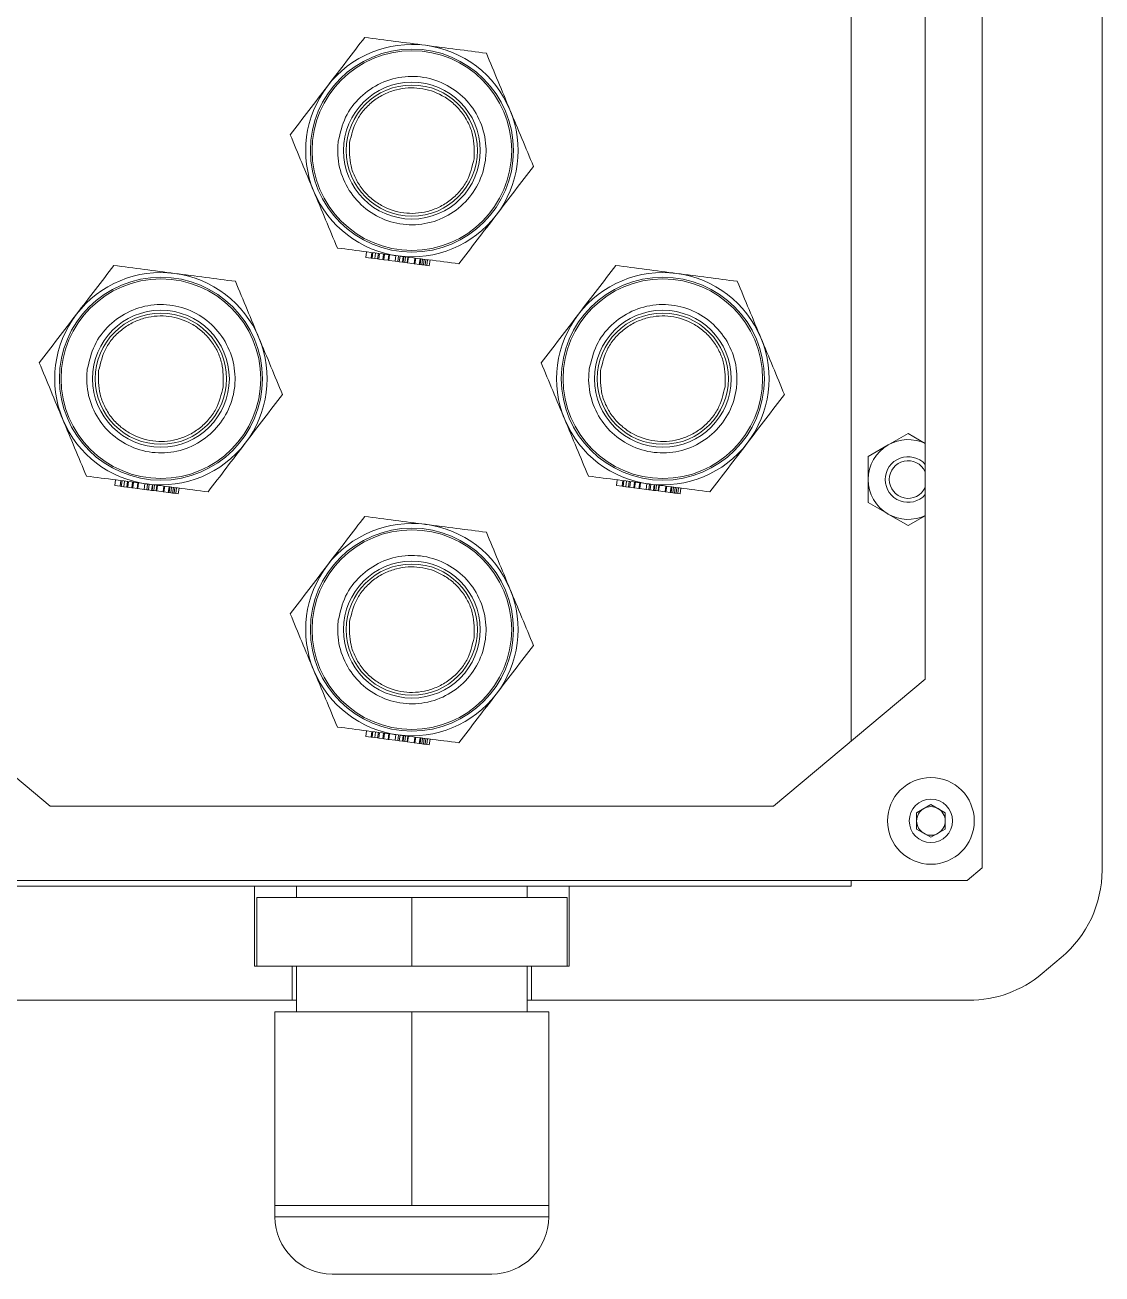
# Model space of a CAD drawing. Header units: millimetres. Extents: x -1 to 210, y -10 to 305.
# Drawn here: x 70.5 to 164.9, y -10 to 99.5 of the extents above; entities that cross this region are included whole.
import ezdxf

# ---------------------------------------------------------------- set-up
doc = ezdxf.new("R2010")
doc.units = ezdxf.units.MM

msp = doc.modelspace()

# ---------------------------------------------------------------- linework, layer by layer
at = {"color": 7, "linetype": 'Continuous', "lineweight": 15}
for p, q in [((142.93, 36.69), (142.93, 133.05)), ((149.43, 42.15), (149.43, 131)), ((154.43, 25.59), (154.43, 129.18)), ((164.93, 25.39), (164.93, 121.74)), ((100.38, 79.11), (100.44, 79.61)), ((100.38, 79.11), (100.85, 79.05)), ((100.85, 79.05), (100.92, 79.55)), ((100.85, 79.05), (100.96, 79.04)), ((100.96, 79.04), (101.02, 79.54)), ((100.96, 79.04), (101.19, 79.01)), ((101.25, 79.5), (101.19, 79.01)), ((101.19, 79.01), (101.43, 78.98)), ((101.43, 78.98), (101.49, 79.47)), ((101.43, 78.98), (101.53, 78.96)), ((101.53, 78.96), (101.6, 79.46)), ((101.53, 78.96), (101.88, 78.92)), ((101.88, 78.92), (101.95, 79.41)), ((101.88, 78.92), (101.96, 78.91)), ((102.02, 79.4), (101.96, 78.91)), ((102.34, 78.86), (101.96, 78.91)), ((102.4, 79.36), (102.34, 78.86)), ((102.34, 78.86), (102.4, 78.85)), ((102.46, 79.35), (102.4, 78.85)), ((102.96, 78.78), (102.4, 78.85)), ((102.96, 78.78), (103.02, 79.28)), ((103.2, 78.75), (103.26, 79.24)), ((103.33, 78.73), (103.39, 79.23)), ((103.68, 79.19), (103.62, 78.69)), ((103.73, 79.18), (103.66, 78.69)), ((103.88, 79.16), (103.82, 78.67)), ((104.08, 79.14), (104.02, 78.64)), ((104.13, 79.13), (104.06, 78.64)), ((104.62, 78.56), (104.69, 79.06)), ((104.77, 79.05), (104.7, 78.55)), ((105.15, 79), (105.08, 78.5)), ((105.14, 78.5), (105.21, 78.99)), ((105.16, 78.49), (105.22, 78.99)), ((105.31, 78.47), (105.37, 78.97)), ((105.45, 78.45), (105.52, 78.95)), ((105.59, 78.44), (105.66, 78.93)), ((105.75, 78.42), (105.81, 78.91)), ((105.95, 78.39), (106.02, 78.89)), ((103.2, 78.75), (102.96, 78.78)), ((103.33, 78.73), (103.2, 78.75)), ((103.62, 78.69), (103.33, 78.73)), ((103.62, 78.69), (103.66, 78.69)), ((103.82, 78.67), (103.66, 78.69)), ((104.02, 78.64), (103.82, 78.67)), ((104.02, 78.64), (104.06, 78.64)), ((104.62, 78.56), (104.06, 78.64)), ((104.62, 78.56), (104.7, 78.55)), ((105.08, 78.5), (104.7, 78.55)), ((105.08, 78.5), (105.14, 78.5)), ((105.14, 78.5), (105.16, 78.49)), ((105.16, 78.49), (105.31, 78.47)), ((105.31, 78.47), (105.45, 78.45)), ((105.45, 78.45), (105.59, 78.44)), ((105.59, 78.44), (105.75, 78.42)), ((105.95, 78.39), (105.75, 78.42)), ((147.93, 63.68), (149.43, 62.81)), ((144.43, 61.66), (146.18, 62.67)), ((78.38, 59.11), (78.44, 59.61)), ((78.85, 59.05), (78.92, 59.55)), ((78.96, 59.04), (79.02, 59.54)), ((79.25, 59.5), (79.19, 59.01)), ((79.43, 58.98), (79.49, 59.47)), ((79.53, 58.96), (79.6, 59.46)), ((79.88, 58.92), (79.95, 59.41)), ((80.02, 59.4), (79.96, 58.91)), ((80.4, 59.36), (80.34, 58.86)), ((80.46, 59.35), (80.4, 58.85)), ((80.96, 58.78), (81.02, 59.28)), ((81.2, 58.75), (81.26, 59.24)), ((81.33, 58.73), (81.39, 59.23)), ((81.68, 59.19), (81.62, 58.69)), ((81.73, 59.18), (81.66, 58.69)), ((81.88, 59.16), (81.82, 58.67)), ((122.38, 59.11), (122.44, 59.61)), ((122.85, 59.05), (122.92, 59.55)), ((122.96, 59.04), (123.02, 59.54)), ((123.25, 59.5), (123.19, 59.01)), ((123.43, 58.98), (123.49, 59.47)), ((123.53, 58.96), (123.6, 59.46)), ((123.88, 58.92), (123.95, 59.41)), ((124.02, 59.4), (123.96, 58.91)), ((124.4, 59.36), (124.34, 58.86)), ((124.46, 59.35), (124.4, 58.85)), ((124.96, 58.78), (125.02, 59.28)), ((125.2, 58.75), (125.26, 59.24)), ((125.33, 58.73), (125.39, 59.23)), ((125.68, 59.19), (125.62, 58.69)), ((125.73, 59.18), (125.66, 58.69)), ((125.88, 59.16), (125.82, 58.67)), ((78.38, 59.11), (78.85, 59.05)), ((78.85, 59.05), (78.96, 59.04)), ((78.96, 59.04), (79.19, 59.01)), ((79.19, 59.01), (79.43, 58.98)), ((79.43, 58.98), (79.53, 58.96)), ((79.53, 58.96), (79.88, 58.92)), ((79.88, 58.92), (79.96, 58.91)), ((80.34, 58.86), (79.96, 58.91)), ((80.34, 58.86), (80.4, 58.85)), ((80.96, 58.78), (80.4, 58.85)), ((81.2, 58.75), (80.96, 58.78)), ((81.33, 58.73), (81.2, 58.75)), ((81.62, 58.69), (81.33, 58.73)), ((81.62, 58.69), (81.66, 58.69)), ((81.82, 58.67), (81.66, 58.69)), ((82.02, 58.64), (81.82, 58.67)), ((82.08, 59.14), (82.02, 58.64)), ((82.02, 58.64), (82.06, 58.64)), ((82.13, 59.13), (82.06, 58.64)), ((82.62, 58.56), (82.06, 58.64)), ((82.62, 58.56), (82.69, 59.06)), ((82.62, 58.56), (82.7, 58.55)), ((82.77, 59.05), (82.7, 58.55)), ((83.08, 58.5), (82.7, 58.55)), ((83.15, 59), (83.08, 58.5)), ((83.08, 58.5), (83.14, 58.5)), ((83.14, 58.5), (83.21, 58.99)), ((83.14, 58.5), (83.16, 58.49)), ((83.16, 58.49), (83.22, 58.99)), ((83.16, 58.49), (83.31, 58.47)), ((83.31, 58.47), (83.37, 58.97)), ((83.31, 58.47), (83.45, 58.45)), ((83.45, 58.45), (83.52, 58.95)), ((83.45, 58.45), (83.59, 58.44)), ((83.59, 58.44), (83.66, 58.93)), ((83.59, 58.44), (83.75, 58.42)), ((83.75, 58.42), (83.81, 58.91)), ((83.95, 58.39), (83.75, 58.42)), ((83.95, 58.39), (84.02, 58.89)), ((122.38, 59.11), (122.85, 59.05)), ((122.85, 59.05), (122.96, 59.04)), ((122.96, 59.04), (123.19, 59.01)), ((123.19, 59.01), (123.43, 58.98)), ((123.43, 58.98), (123.53, 58.96)), ((123.53, 58.96), (123.88, 58.92)), ((123.88, 58.92), (123.96, 58.91)), ((124.34, 58.86), (123.96, 58.91)), ((124.34, 58.86), (124.4, 58.85)), ((124.96, 58.78), (124.4, 58.85)), ((125.2, 58.75), (124.96, 58.78)), ((125.33, 58.73), (125.2, 58.75)), ((125.62, 58.69), (125.33, 58.73)), ((125.62, 58.69), (125.66, 58.69)), ((125.82, 58.67), (125.66, 58.69)), ((126.02, 58.64), (125.82, 58.67)), ((126.08, 59.14), (126.02, 58.64)), ((126.02, 58.64), (126.06, 58.64)), ((126.13, 59.13), (126.06, 58.64)), ((126.62, 58.56), (126.06, 58.64)), ((126.62, 58.56), (126.69, 59.06)), ((126.62, 58.56), (126.7, 58.55)), ((126.77, 59.05), (126.7, 58.55)), ((127.08, 58.5), (126.7, 58.55)), ((127.15, 59), (127.08, 58.5)), ((127.08, 58.5), (127.14, 58.5)), ((127.14, 58.5), (127.21, 58.99)), ((127.14, 58.5), (127.16, 58.49)), ((127.16, 58.49), (127.22, 58.99)), ((127.16, 58.49), (127.31, 58.47)), ((127.31, 58.47), (127.37, 58.97)), ((127.31, 58.47), (127.45, 58.45)), ((127.45, 58.45), (127.52, 58.95)), ((127.45, 58.45), (127.59, 58.44)), ((127.59, 58.44), (127.66, 58.93)), ((127.59, 58.44), (127.75, 58.42)), ((127.75, 58.42), (127.81, 58.91)), ((127.95, 58.39), (127.75, 58.42)), ((127.95, 58.39), (128.02, 58.89)), ((147.93, 55.6), (146.18, 56.61)), ((149.43, 56.46), (147.93, 55.6)), ((59.43, 42.15), (72.72, 30.99)), ((136.14, 30.99), (149.43, 42.15)), ((100.38, 37.11), (100.44, 37.61)), ((100.85, 37.05), (100.92, 37.55)), ((100.96, 37.04), (101.02, 37.54)), ((101.25, 37.5), (101.19, 37.01)), ((101.43, 36.98), (101.49, 37.47)), ((101.53, 36.96), (101.6, 37.46)), ((101.88, 36.92), (101.95, 37.41)), ((102.02, 37.4), (101.96, 36.91)), ((102.4, 37.36), (102.34, 36.86)), ((102.46, 37.35), (102.4, 36.85)), ((102.96, 36.78), (103.02, 37.28)), ((103.2, 36.75), (103.26, 37.24)), ((100.38, 37.11), (100.85, 37.05)), ((100.85, 37.05), (100.96, 37.04)), ((100.96, 37.04), (101.19, 37.01)), ((101.19, 37.01), (101.43, 36.98)), ((101.43, 36.98), (101.53, 36.96)), ((101.53, 36.96), (101.88, 36.92)), ((101.88, 36.92), (101.96, 36.91)), ((102.34, 36.86), (101.96, 36.91)), ((102.34, 36.86), (102.4, 36.85)), ((102.96, 36.78), (102.4, 36.85)), ((103.2, 36.75), (102.96, 36.78)), ((103.33, 36.73), (103.2, 36.75)), ((103.33, 36.73), (103.39, 37.23)), ((103.62, 36.69), (103.33, 36.73)), ((103.68, 37.19), (103.62, 36.69)), ((103.62, 36.69), (103.66, 36.69)), ((103.73, 37.18), (103.66, 36.69)), ((103.82, 36.67), (103.66, 36.69)), ((103.88, 37.16), (103.82, 36.67)), ((104.02, 36.64), (103.82, 36.67)), ((104.08, 37.14), (104.02, 36.64)), ((104.02, 36.64), (104.06, 36.64)), ((104.13, 37.13), (104.06, 36.64)), ((104.62, 36.56), (104.06, 36.64)), ((104.62, 36.56), (104.69, 37.06)), ((104.62, 36.56), (104.7, 36.55)), ((104.77, 37.05), (104.7, 36.55)), ((105.08, 36.5), (104.7, 36.55)), ((105.15, 37), (105.08, 36.5)), ((105.08, 36.5), (105.14, 36.5)), ((105.14, 36.5), (105.21, 36.99)), ((105.14, 36.5), (105.16, 36.49)), ((105.16, 36.49), (105.22, 36.99)), ((105.16, 36.49), (105.31, 36.47)), ((105.31, 36.47), (105.37, 36.97)), ((105.31, 36.47), (105.45, 36.45)), ((105.45, 36.45), (105.52, 36.95)), ((105.45, 36.45), (105.59, 36.44)), ((105.59, 36.44), (105.66, 36.93)), ((105.59, 36.44), (105.75, 36.42)), ((105.75, 36.42), (105.81, 36.91)), ((105.95, 36.39), (105.75, 36.42)), ((105.95, 36.39), (106.02, 36.89)), ((72.72, 30.99), (136.14, 30.99)), ((148.68, 30.43), (149.93, 31.15)), ((149.93, 31.15), (151.18, 30.43)), ((148.68, 28.99), (148.68, 30.43)), ((151.18, 30.43), (151.18, 28.99)), ((149.93, 28.27), (148.68, 28.99)), ((151.18, 28.99), (149.93, 28.27)), ((153.11, 24.48), (154.43, 25.59)), ((55.75, 24.48), (153.11, 24.48)), ((142.93, 23.98), (142.93, 24.48)), ((90.63, 23.98), (65.93, 23.98)), ((90.63, 23.98), (90.63, 16.98)), ((90.63, 23.98), (94.33, 23.98)), ((94.33, 23.98), (94.33, 22.98)), ((94.33, 23.98), (114.53, 23.98)), ((114.53, 22.98), (114.53, 23.98)), ((114.53, 23.98), (118.23, 23.98)), ((118.23, 16.98), (118.23, 23.98)), ((142.93, 23.98), (118.23, 23.98)), ((90.83, 16.98), (90.83, 22.98)), ((90.83, 22.98), (104.43, 22.98)), ((104.43, 16.98), (104.43, 22.98)), ((104.43, 22.98), (118.03, 22.98)), ((118.03, 16.98), (118.03, 22.98)), ((161.36, 17.73), (159.68, 16.32)), ((90.63, 16.98), (90.83, 16.98)), ((90.83, 16.98), (104.43, 16.98)), ((93.93, 16.98), (93.93, 13.98)), ((94.33, 16.98), (94.33, 12.98)), ((104.43, 16.98), (118.03, 16.98)), ((114.53, 12.98), (114.53, 16.98)), ((114.93, 13.98), (114.93, 16.98)), ((118.03, 16.98), (118.23, 16.98)), ((55.61, 13.98), (93.93, 13.98)), ((94.33, 13.98), (93.93, 13.98)), ((114.93, 13.98), (114.53, 13.98)), ((114.93, 13.98), (153.25, 13.98)), ((92.43, -4.02), (92.43, 12.98)), ((104.43, 12.98), (92.43, 12.98)), ((104.43, -4.02), (104.43, 12.98)), ((116.43, 12.98), (104.43, 12.98)), ((116.43, -4.02), (116.43, 12.98)), ((92.43, -4.02), (92.43, -5.02)), ((98.43, -4.02), (92.43, -4.02)), ((104.43, -4.02), (98.43, -4.02)), ((110.43, -4.02), (104.43, -4.02)), ((116.43, -4.02), (110.43, -4.02)), ((116.43, -5.02), (116.43, -4.02)), ((92.43, -5.02), (110.43, -5.02)), ((110.43, -5.02), (116.43, -5.02)), ((107.93, -10.02), (97.43, -10.02)), ((111.43, -10.02), (107.93, -10.02))]:
    msp.add_line(p, q, dxfattribs=at)
for centre, radius in [((104.43, 88.48), 8.9), ((104.43, 88.48), 8.75), ((104.43, 88.48), 6), ((104.43, 88.48), 5.75), ((82.43, 68.48), 8.9), ((82.43, 68.48), 8.75), ((126.43, 68.48), 8.9), ((126.43, 68.48), 8.75), ((82.43, 68.48), 6), ((126.43, 68.48), 6), ((82.43, 68.48), 5.75), ((126.43, 68.48), 5.75), ((104.43, 46.48), 8.9), ((104.43, 46.48), 8.75), ((104.43, 46.48), 6), ((104.43, 46.48), 5.75), ((149.93, 29.71), 3.8), ((149.93, 29.71), 1.9)]:
    msp.add_circle(centre, radius, dxfattribs=at)
for centre, radius, start, end in [((104.43, 88.48), 9.31, 82.594, 142.594), ((104.43, 88.48), 9.31, 22.594, 82.594), ((104.43, 88.48), 9.31, 142.594, 202.594), ((104.43, 88.48), 9.31, 322.594, 22.594), ((104.43, 88.48), 9.31, 202.594, 262.594), ((104.43, 88.48), 9.31, 262.594, 322.594), ((82.43, 68.48), 9.31, 82.5939, 142.5939), ((126.43, 68.48), 9.31, 82.594, 142.594), ((82.43, 68.48), 9.31, 22.5939, 82.5939), ((126.43, 68.48), 9.31, 22.594, 82.594), ((82.43, 68.48), 9.31, 142.5939, 202.5939), ((126.43, 68.48), 9.31, 142.594, 202.594), ((82.43, 68.48), 9.31, 322.5939, 22.5939), ((126.43, 68.48), 9.31, 322.594, 22.594), ((82.43, 68.48), 9.31, 202.5939, 262.5939), ((126.43, 68.48), 9.31, 202.594, 262.594), ((82.43, 68.48), 9.31, 262.5939, 322.5939), ((126.43, 68.48), 9.31, 262.594, 322.594), ((147.93, 59.64), 3.5, 120, 180), ((147.93, 59.64), 3.5, 64.6231, 120), ((147.93, 59.64), 2, 41.4096, 318.5904), ((147.93, 59.64), 1.65, 24.62, 335.38), ((147.93, 59.64), 3.5, 180, 240), ((147.93, 59.64), 3.5, 240, 295.3769), ((104.43, 46.48), 9.31, 82.594, 142.594), ((104.43, 46.48), 9.31, 22.594, 82.594), ((104.43, 46.48), 9.31, 142.594, 202.594), ((104.43, 46.48), 9.31, 322.594, 22.594), ((104.43, 46.48), 9.31, 202.594, 262.594), ((104.43, 46.48), 9.31, 262.594, 322.594), ((149.93, 29.71), 1.25, 120, 180), ((149.93, 29.71), 1.25, 60, 120), ((149.93, 29.71), 1.25, 0, 60), ((149.93, 29.71), 1.25, 180, 240), ((149.93, 29.71), 1.25, 300, 0), ((149.93, 29.71), 1.25, 240, 300), ((154.93, 25.39), 10, 310, 0), ((153.25, 23.98), 10, 270, 310), ((97.43, -5.02), 5, 180, 270), ((111.43, -5.02), 5, 270, 0)]:
    msp.add_arc(centre, radius, start, end, dxfattribs=at)
for points, knots in [([(100.3, 98.41), (99.77, 97.71), (98.7, 96.31), (97.59, 94.87), (97.03, 94.14)], [0, 0, 0, 0, 0.495458, 1, 1, 1, 1]), ([(105.63, 97.71), (104.74, 97.83), (102.93, 98.06), (101.18, 98.29), (100.3, 98.41)], [0, 0, 0, 0, 0.494511, 1, 1, 1, 1]), ([(110.96, 97.02), (110.09, 97.13), (108.35, 97.36), (106.54, 97.59), (105.63, 97.71)], [0, 0, 0, 0, 0.495458, 1, 1, 1, 1]), ([(113.02, 92.06), (112.68, 92.89), (111.98, 94.57), (111.3, 96.2), (110.96, 97.02)], [0, 0, 0, 0, 0.494511, 1, 1, 1, 1]), ([(97.98, 89.32), (98.15, 90.03), (98.48, 91.46), (99.84, 93.25), (101.67, 94.5), (103.82, 95.08), (106.04, 94.91), (108.07, 94.01), (109.7, 92.49), (110.73, 90.52), (110.98, 88.82), (110.85, 87.14), (110.34, 85.5), (109.02, 83.71), (107.19, 82.46), (105.04, 81.88), (102.82, 82.05), (100.78, 82.95), (99.16, 84.47), (98.13, 86.44), (97.87, 88.14), (97.96, 89.09), (97.98, 89.32)], [0, 0, 0, 0, 0.053686, 0.107373, 0.161059, 0.214745, 0.268431, 0.322117, 0.375804, 0.42949, 0.483176, 0.5, 0.553686, 0.607372, 0.661059, 0.714745, 0.768431, 0.822117, 0.875804, 0.92949, 0.983176, 1, 1, 1, 1]), ([(97.03, 94.14), (96.49, 93.42), (95.38, 91.97), (94.31, 90.57), (93.77, 89.87)], [0, 0, 0, 0, 0.494511, 1, 1, 1, 1]), ([(98.97, 89.19), (99.14, 89.87), (99.39, 90.91), (100.23, 92.09), (101.05, 92.87), (102.01, 93.46), (103.37, 93.96), (105.15, 94.07), (106.85, 93.51), (108.04, 92.68), (108.82, 91.86), (109.41, 90.9), (109.92, 89.54), (109.9, 88.47), (109.88, 87.77)], [0, 0, 0, 0, 0.119728, 0.18418, 0.25, 0.31582, 0.380272, 0.5, 0.619728, 0.68418, 0.75, 0.81582, 0.880272, 1, 1, 1, 1]), ([(115.09, 87.09), (114.75, 87.9), (114.08, 89.53), (113.38, 91.21), (113.02, 92.06)], [0, 0, 0, 0, 0.495458, 1, 1, 1, 1]), ([(93.77, 89.87), (94.1, 89.06), (94.78, 87.43), (95.48, 85.75), (95.83, 84.9)], [0, 0, 0, 0, 0.495458, 1, 1, 1, 1]), ([(109.88, 87.77), (109.72, 87.09), (109.47, 86.05), (108.63, 84.87), (107.81, 84.09), (106.84, 83.5), (105.49, 83), (103.7, 82.89), (102, 83.46), (100.82, 84.28), (100.04, 85.1), (99.45, 86.07), (98.93, 87.42), (98.96, 88.49), (98.97, 89.19)], [0, 0, 0, 0, 0.119728, 0.18418, 0.25, 0.31582, 0.380272, 0.5, 0.619728, 0.68418, 0.75, 0.815819, 0.880271, 1, 1, 1, 1]), ([(111.82, 82.82), (112.37, 83.54), (113.48, 84.99), (114.55, 86.39), (115.09, 87.09)], [0, 0, 0, 0, 0.49451, 1, 1, 1, 1]), ([(95.83, 84.9), (96.18, 84.07), (96.88, 82.39), (97.56, 80.76), (97.9, 79.94)], [0, 0, 0, 0, 0.494511, 1, 1, 1, 1]), ([(108.56, 78.56), (109.09, 79.25), (110.16, 80.65), (111.27, 82.1), (111.82, 82.82)], [0, 0, 0, 0, 0.495457, 1, 1, 1, 1]), ([(97.9, 79.94), (98.76, 79.83), (100.51, 79.6), (102.32, 79.37), (103.23, 79.25)], [0, 0, 0, 0, 0.495458, 1, 1, 1, 1]), ([(103.23, 79.25), (104.12, 79.13), (105.93, 78.9), (107.68, 78.67), (108.56, 78.56)], [0, 0, 0, 0, 0.494511, 1, 1, 1, 1]), ([(78.3, 78.41), (77.77, 77.71), (76.7, 76.31), (75.59, 74.87), (75.03, 74.14)], [0, 0, 0, 0, 0.495458, 1, 1, 1, 1]), ([(83.63, 77.71), (82.74, 77.83), (80.93, 78.06), (79.18, 78.29), (78.3, 78.41)], [0, 0, 0, 0, 0.49451, 1, 1, 1, 1]), ([(122.3, 78.41), (121.77, 77.71), (120.7, 76.31), (119.59, 74.87), (119.03, 74.14)], [0, 0, 0, 0, 0.495457, 1, 1, 1, 1]), ([(127.63, 77.71), (126.74, 77.83), (124.93, 78.06), (123.18, 78.29), (122.3, 78.41)], [0, 0, 0, 0, 0.4945107, 1, 1, 1, 1]), ([(88.96, 77.02), (88.09, 77.13), (86.35, 77.36), (84.54, 77.59), (83.63, 77.71)], [0, 0, 0, 0, 0.495458, 1, 1, 1, 1]), ([(91.02, 72.06), (90.68, 72.89), (89.98, 74.57), (89.3, 76.2), (88.96, 77.02)], [0, 0, 0, 0, 0.494511, 1, 1, 1, 1]), ([(132.96, 77.02), (132.09, 77.13), (130.35, 77.36), (128.54, 77.59), (127.63, 77.71)], [0, 0, 0, 0, 0.495458, 1, 1, 1, 1]), ([(135.02, 72.06), (134.68, 72.89), (133.98, 74.57), (133.3, 76.2), (132.96, 77.02)], [0, 0, 0, 0, 0.494511, 1, 1, 1, 1]), ([(75.98, 69.32), (76.15, 70.03), (76.48, 71.46), (77.84, 73.25), (79.67, 74.5), (81.82, 75.08), (84.04, 74.91), (86.07, 74.01), (87.7, 72.49), (88.73, 70.52), (88.98, 68.82), (88.85, 67.14), (88.34, 65.5), (87.02, 63.71), (85.19, 62.46), (83.04, 61.88), (80.82, 62.05), (78.78, 62.95), (77.16, 64.47), (76.13, 66.44), (75.87, 68.14), (75.96, 69.09), (75.98, 69.32)], [0, 0, 0, 0, 0.053686, 0.107372, 0.161059, 0.214745, 0.268431, 0.322117, 0.375804, 0.42949, 0.483176, 0.5, 0.553686, 0.607372, 0.661059, 0.714745, 0.768431, 0.822117, 0.875804, 0.92949, 0.983176, 1, 1, 1, 1]), ([(119.98, 69.32), (120.15, 70.03), (120.48, 71.46), (121.84, 73.25), (123.67, 74.5), (125.82, 75.08), (128.04, 74.91), (130.07, 74.01), (131.7, 72.49), (132.73, 70.52), (132.98, 68.82), (132.85, 67.14), (132.34, 65.5), (131.02, 63.71), (129.19, 62.46), (127.04, 61.88), (124.82, 62.05), (122.78, 62.95), (121.16, 64.47), (120.13, 66.44), (119.87, 68.14), (119.96, 69.09), (119.98, 69.32)], [0, 0, 0, 0, 0.053686, 0.107372, 0.161059, 0.214745, 0.268431, 0.322117, 0.375804, 0.42949, 0.483176, 0.5, 0.553686, 0.607373, 0.661059, 0.714745, 0.768431, 0.822117, 0.875804, 0.92949, 0.983176, 1, 1, 1, 1]), ([(75.03, 74.14), (74.49, 73.42), (73.38, 71.97), (72.31, 70.57), (71.77, 69.87)], [0, 0, 0, 0, 0.49451, 1, 1, 1, 1]), ([(76.97, 69.19), (77.14, 69.87), (77.39, 70.91), (78.23, 72.09), (79.05, 72.87), (80.01, 73.46), (81.37, 73.96), (83.15, 74.07), (84.85, 73.51), (86.04, 72.68), (86.82, 71.86), (87.41, 70.9), (87.92, 69.54), (87.9, 68.47), (87.88, 67.77)], [0, 0, 0, 0, 0.119729, 0.184181, 0.25, 0.31582, 0.380272, 0.5, 0.619728, 0.68418, 0.75, 0.81582, 0.880271, 1, 1, 1, 1]), ([(119.03, 74.14), (118.49, 73.42), (117.38, 71.97), (116.31, 70.57), (115.77, 69.87)], [0, 0, 0, 0, 0.49451, 1, 1, 1, 1]), ([(120.97, 69.19), (121.14, 69.87), (121.39, 70.91), (122.23, 72.09), (123.05, 72.87), (124.01, 73.46), (125.37, 73.96), (127.15, 74.07), (128.85, 73.51), (130.04, 72.68), (130.82, 71.86), (131.41, 70.9), (131.92, 69.54), (131.9, 68.47), (131.88, 67.77)], [0, 0, 0, 0, 0.119728, 0.18418, 0.25, 0.31582, 0.380272, 0.5, 0.619728, 0.68418, 0.75, 0.815819, 0.880271, 1, 1, 1, 1]), ([(93.09, 67.09), (92.75, 67.9), (92.08, 69.53), (91.38, 71.21), (91.02, 72.06)], [0, 0, 0, 0, 0.495458, 1, 1, 1, 1]), ([(137.09, 67.09), (136.75, 67.9), (136.08, 69.53), (135.38, 71.21), (135.02, 72.06)], [0, 0, 0, 0, 0.495458, 1, 1, 1, 1]), ([(71.77, 69.87), (72.1, 69.06), (72.78, 67.43), (73.48, 65.75), (73.83, 64.9)], [0, 0, 0, 0, 0.495457, 1, 1, 1, 1]), ([(87.88, 67.77), (87.72, 67.09), (87.47, 66.05), (86.63, 64.87), (85.81, 64.09), (84.84, 63.5), (83.49, 63), (81.7, 62.89), (80, 63.46), (78.82, 64.28), (78.04, 65.1), (77.45, 66.07), (76.93, 67.42), (76.96, 68.49), (76.97, 69.19)], [0, 0, 0, 0, 0.119729, 0.18418, 0.25, 0.31582, 0.380272, 0.5, 0.619729, 0.68418, 0.75, 0.81582, 0.880272, 1, 1, 1, 1]), ([(115.77, 69.87), (116.1, 69.06), (116.78, 67.43), (117.48, 65.75), (117.83, 64.9)], [0, 0, 0, 0, 0.4954577, 1, 1, 1, 1]), ([(131.88, 67.77), (131.72, 67.09), (131.47, 66.05), (130.63, 64.87), (129.81, 64.09), (128.84, 63.5), (127.49, 63), (125.7, 62.89), (124, 63.46), (122.82, 64.28), (122.04, 65.1), (121.45, 66.07), (120.93, 67.42), (120.96, 68.49), (120.97, 69.19)], [0, 0, 0, 0, 0.119728, 0.18418, 0.25, 0.31582, 0.380272, 0.5, 0.619728, 0.68418, 0.75, 0.81582, 0.880272, 1, 1, 1, 1]), ([(89.82, 62.82), (90.37, 63.54), (91.48, 64.99), (92.55, 66.39), (93.09, 67.09)], [0, 0, 0, 0, 0.494511, 1, 1, 1, 1]), ([(133.82, 62.82), (134.37, 63.54), (135.48, 64.99), (136.55, 66.39), (137.09, 67.09)], [0, 0, 0, 0, 0.494511, 1, 1, 1, 1]), ([(73.83, 64.9), (74.18, 64.07), (74.88, 62.39), (75.56, 60.76), (75.9, 59.94)], [0, 0, 0, 0, 0.494511, 1, 1, 1, 1]), ([(117.83, 64.9), (118.18, 64.07), (118.88, 62.39), (119.56, 60.76), (119.9, 59.94)], [0, 0, 0, 0, 0.494511, 1, 1, 1, 1]), ([(146.18, 62.67), (146.22, 62.69), (146.81, 63.04), (147.39, 63.37), (147.93, 63.68)], [0, 0, 0, 0, 0.070174, 1, 1, 1, 1]), ([(86.56, 58.56), (87.09, 59.25), (88.16, 60.65), (89.27, 62.1), (89.82, 62.82)], [0, 0, 0, 0, 0.495458, 1, 1, 1, 1]), ([(130.56, 58.56), (131.09, 59.25), (132.16, 60.65), (133.27, 62.1), (133.82, 62.82)], [0, 0, 0, 0, 0.495458, 1, 1, 1, 1]), ([(144.43, 59.64), (144.43, 59.82), (144.43, 60.51), (144.43, 61.17), (144.43, 61.66)], [0, 0, 0, 0, 0.268633, 1, 1, 1, 1]), ([(75.9, 59.94), (76.76, 59.83), (78.51, 59.6), (80.32, 59.37), (81.23, 59.25)], [0, 0, 0, 0, 0.4954578, 1, 1, 1, 1]), ([(81.23, 59.25), (82.12, 59.13), (83.93, 58.9), (85.68, 58.67), (86.56, 58.56)], [0, 0, 0, 0, 0.494511, 1, 1, 1, 1]), ([(119.9, 59.94), (120.76, 59.83), (122.51, 59.6), (124.32, 59.37), (125.23, 59.25)], [0, 0, 0, 0, 0.4954581, 1, 1, 1, 1]), ([(125.23, 59.25), (126.12, 59.13), (127.93, 58.9), (129.68, 58.67), (130.56, 58.56)], [0, 0, 0, 0, 0.4945108, 1, 1, 1, 1]), ([(144.43, 57.62), (144.43, 57.79), (144.43, 58.45), (144.43, 59.13), (144.43, 59.64)], [0, 0, 0, 0, 0.257552, 1, 1, 1, 1]), ([(146.18, 56.61), (146.14, 56.63), (145.55, 56.97), (144.97, 57.31), (144.43, 57.62)], [0, 0, 0, 0, 0.070176, 1, 1, 1, 1]), ([(100.3, 56.41), (99.77, 55.71), (98.7, 54.31), (97.59, 52.87), (97.03, 52.14)], [0, 0, 0, 0, 0.495458, 1, 1, 1, 1]), ([(105.63, 55.71), (104.74, 55.83), (102.93, 56.06), (101.18, 56.29), (100.3, 56.41)], [0, 0, 0, 0, 0.494511, 1, 1, 1, 1]), ([(110.96, 55.02), (110.09, 55.13), (108.35, 55.36), (106.54, 55.59), (105.63, 55.71)], [0, 0, 0, 0, 0.495458, 1, 1, 1, 1]), ([(113.02, 50.06), (112.68, 50.89), (111.98, 52.57), (111.3, 54.2), (110.96, 55.02)], [0, 0, 0, 0, 0.494511, 1, 1, 1, 1]), ([(97.98, 47.32), (98.15, 48.03), (98.48, 49.46), (99.84, 51.25), (101.67, 52.5), (103.82, 53.08), (106.04, 52.91), (108.07, 52.01), (109.7, 50.49), (110.73, 48.52), (110.98, 46.82), (110.85, 45.14), (110.34, 43.5), (109.02, 41.71), (107.19, 40.46), (105.04, 39.88), (102.82, 40.05), (100.78, 40.95), (99.16, 42.47), (98.13, 44.44), (97.87, 46.14), (97.96, 47.09), (97.98, 47.32)], [0, 0, 0, 0, 0.053686, 0.107372, 0.161059, 0.214745, 0.268431, 0.322117, 0.375804, 0.42949, 0.483176, 0.5, 0.553686, 0.607372, 0.661059, 0.714745, 0.768431, 0.822117, 0.875803, 0.92949, 0.983176, 1, 1, 1, 1]), ([(97.03, 52.14), (96.49, 51.42), (95.38, 49.97), (94.31, 48.57), (93.77, 47.87)], [0, 0, 0, 0, 0.49451, 1, 1, 1, 1]), ([(98.97, 47.19), (99.14, 47.87), (99.39, 48.91), (100.23, 50.09), (101.05, 50.87), (102.01, 51.46), (103.37, 51.96), (105.15, 52.07), (106.85, 51.51), (108.04, 50.68), (108.82, 49.86), (109.41, 48.9), (109.92, 47.54), (109.9, 46.47), (109.88, 45.77)], [0, 0, 0, 0, 0.119728, 0.18418, 0.25, 0.31582, 0.380272, 0.5, 0.619728, 0.68418, 0.75, 0.815819, 0.880271, 1, 1, 1, 1]), ([(115.09, 45.09), (114.75, 45.9), (114.08, 47.53), (113.38, 49.21), (113.02, 50.06)], [0, 0, 0, 0, 0.495458, 1, 1, 1, 1]), ([(93.77, 47.87), (94.1, 47.06), (94.78, 45.43), (95.48, 43.75), (95.83, 42.9)], [0, 0, 0, 0, 0.495458, 1, 1, 1, 1]), ([(109.88, 45.77), (109.72, 45.09), (109.47, 44.05), (108.63, 42.87), (107.81, 42.09), (106.84, 41.5), (105.49, 41), (103.7, 40.89), (102, 41.46), (100.82, 42.28), (100.04, 43.1), (99.45, 44.07), (98.93, 45.42), (98.96, 46.49), (98.97, 47.19)], [0, 0, 0, 0, 0.119728, 0.18418, 0.25, 0.31582, 0.380272, 0.5, 0.619728, 0.68418, 0.75, 0.81582, 0.880272, 1, 1, 1, 1]), ([(111.82, 40.82), (112.37, 41.54), (113.48, 42.99), (114.55, 44.39), (115.09, 45.09)], [0, 0, 0, 0, 0.4945112, 1, 1, 1, 1]), ([(95.83, 42.9), (96.18, 42.07), (96.88, 40.39), (97.56, 38.76), (97.9, 37.94)], [0, 0, 0, 0, 0.494511, 1, 1, 1, 1]), ([(108.56, 36.56), (109.09, 37.25), (110.16, 38.65), (111.27, 40.1), (111.82, 40.82)], [0, 0, 0, 0, 0.4954582, 1, 1, 1, 1]), ([(97.9, 37.94), (98.76, 37.83), (100.51, 37.6), (102.32, 37.37), (103.23, 37.25)], [0, 0, 0, 0, 0.495458, 1, 1, 1, 1]), ([(103.23, 37.25), (104.12, 37.13), (105.93, 36.9), (107.68, 36.67), (108.56, 36.56)], [0, 0, 0, 0, 0.494511, 1, 1, 1, 1])]:
    msp.add_open_spline(points, degree=3, knots=knots, dxfattribs=at)

doc.saveas('drawing.dxf')
